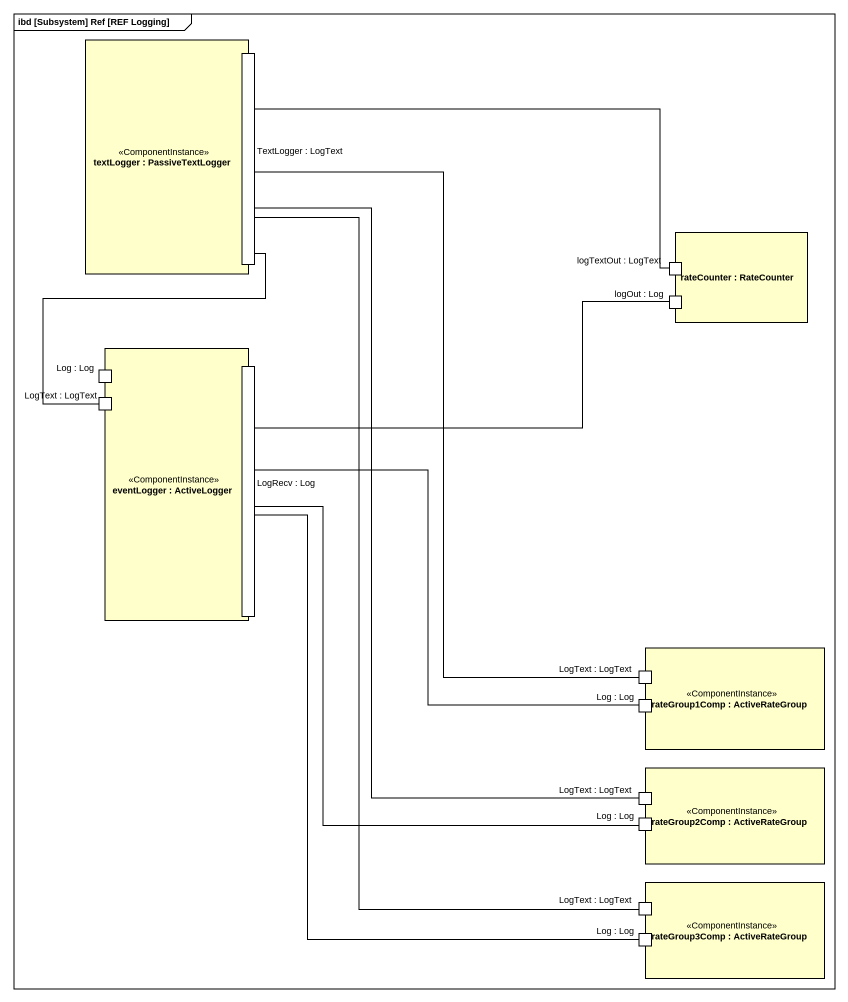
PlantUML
@startuml
mainframe ibd [Subsystem] Ref [REF Logging]
rectangle "textLogger : PassiveTextLogger" as textLogger <<ComponentInstance>> {
  port "TextLogger : LogText" as TextLogger_LogText
}
rectangle "rateCounter : RateCounter" as rateCounter {
  port "logTextOut : LogText" as logTextOut_LogText
  port "logOut : Log" as logOut_Log
}
rectangle "eventLogger : ActiveLogger" as eventLogger <<ComponentInstance>> {
  port "Log : Log" as Log_Log
  port "LogText : LogText" as LogText_LogText
  port "LogRecv : Log" as LogRecv_Log
}
rectangle "rateGroup1Comp : ActiveRateGroup" as rateGroup1Comp <<ComponentInstance>> {
  port "LogText : LogText" as LogText_LogText_2
  port "Log : Log" as Log_Log_2
}
rectangle "rateGroup2Comp : ActiveRateGroup" as rateGroup2Comp <<ComponentInstance>> {
  port "LogText : LogText" as LogText_LogText_3
  port "Log : Log" as Log_Log_3
}
rectangle "rateGroup3Comp : ActiveRateGroup" as rateGroup3Comp <<ComponentInstance>> {
  port "LogText : LogText" as LogText_LogText_4
  port "Log : Log" as Log_Log_4
}
logTextOut_LogText -left- TextLogger_LogText
logOut_Log -left- LogRecv_Log
LogText_LogText -up- TextLogger_LogText
LogText_LogText_2 -up- TextLogger_LogText
Log_Log_2 -left- LogRecv_Log
LogText_LogText_3 -up- TextLogger_LogText
Log_Log_3 -up- LogRecv_Log
LogText_LogText_4 -up- TextLogger_LogText
Log_Log_4 -up- LogRecv_Log
@enduml
